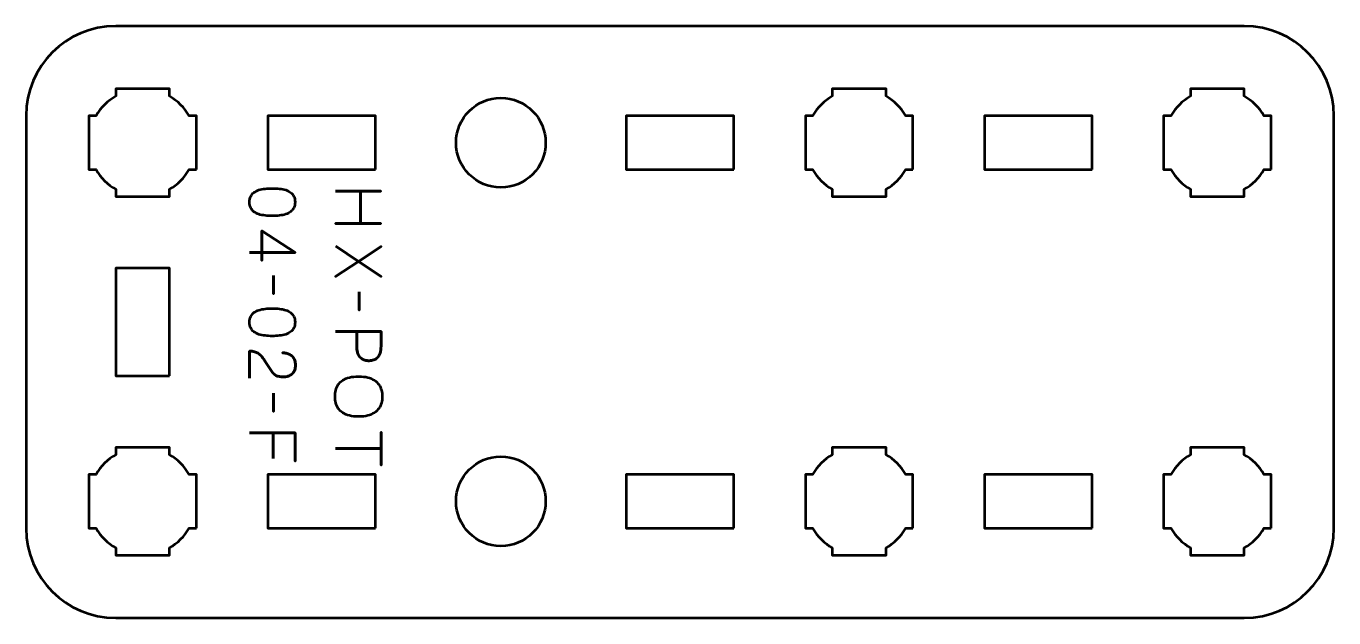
# Model space of a CAD drawing. Header units: centimetres. Extents: x -26.2 to 5.2, y -18.5 to -11.2.
# Drawn here: x -2.15 to 5.15, y -14.5 to -11.2 of the extents above; entities that cross this region are included whole.
import ezdxf

# ---------------------------------------------------------------- set-up
doc = ezdxf.new("R2010")
doc.units = ezdxf.units.CM
doc.header["$MEASUREMENT"] = 0
doc.layers.add('Layer 1', color=7, linetype='Continuous')

msp = doc.modelspace()

# ---------------------------------------------------------------- linework, layer by layer
at = {"layer": 'Layer 1', "lineweight": 53}
for centre in [(0.50002, -11.85001), (0.50002, -13.85001)]:
    msp.add_ellipse(centre, major_axis=(0, 0.25), ratio=1, dxfattribs=at)
for points, knots in [([(4.64993, -14.49999), (4.64993, -14.49999), (-1.64992, -14.49999), (-1.64992, -14.49999), (-1.64992, -14.49999), (-1.92705, -14.49999), (-2.15001, -14.27689), (-2.15001, -13.99989), (-2.15001, -13.99989), (-2.15001, -13.99989), (-2.15001, -11.69997), (-2.15001, -11.69997), (-2.15001, -11.69997), (-2.15001, -11.42296), (-1.92705, -11.20001), (-1.64992, -11.20001), (-1.64992, -11.20001), (-1.64992, -11.20001), (4.64993, -11.20001), (4.64993, -11.20001), (4.64993, -11.20001), (4.92692, -11.20001), (5.15001, -11.42296), (5.15001, -11.69997), (5.15001, -11.69997), (5.15001, -11.69997), (5.15001, -13.99989), (5.15001, -13.99989), (5.15001, -13.99989), (5.15001, -14.27689), (4.92692, -14.49999), (4.64993, -14.49999)], [0, 0, 0, 0, 0.125, 0.125, 0.125, 0.125, 0.25, 0.25, 0.25, 0.25, 0.375, 0.375, 0.375, 0.375, 0.5, 0.5, 0.5, 0.5, 0.625, 0.625, 0.625, 0.625, 0.75, 0.75, 0.75, 0.75, 0.875, 0.875, 0.875, 0.875, 1, 1, 1, 1]), ([(-1.19998, -12.00008), (-1.19998, -12.00008), (-1.24009, -12.00008), (-1.24009, -12.00008), (-1.24009, -12.00008), (-1.26641, -12.04556), (-1.30444, -12.08359), (-1.34991, -12.1099), (-1.34991, -12.1099), (-1.34991, -12.1099), (-1.34991, -12.15001), (-1.34991, -12.15001), (-1.34991, -12.15001), (-1.34991, -12.15001), (-1.49998, -12.15001), (-1.49998, -12.15001), (-1.49998, -12.15001), (-1.49998, -12.15001), (-1.64991, -12.15001), (-1.64991, -12.15001), (-1.64991, -12.15001), (-1.64991, -12.15001), (-1.64991, -12.1099), (-1.64991, -12.1099), (-1.64991, -12.1099), (-1.69553, -12.08359), (-1.73345, -12.04556), (-1.75977, -12.00008), (-1.75977, -12.00008), (-1.75977, -12.00008), (-1.79999, -12.00008), (-1.79999, -12.00008), (-1.79999, -12.00008), (-1.79999, -12.00008), (-1.79999, -11.85001), (-1.79999, -11.85001), (-1.79999, -11.85001), (-1.79999, -11.85001), (-1.79999, -11.70008), (-1.79999, -11.70008), (-1.79999, -11.70008), (-1.79999, -11.70008), (-1.75977, -11.70008), (-1.75977, -11.70008), (-1.75977, -11.70008), (-1.73345, -11.65461), (-1.69553, -11.61658), (-1.64991, -11.59026), (-1.64991, -11.59026), (-1.64991, -11.59026), (-1.64991, -11.55001), (-1.64991, -11.55001), (-1.64991, -11.55001), (-1.64991, -11.55001), (-1.49998, -11.55001), (-1.49998, -11.55001), (-1.49998, -11.55001), (-1.49998, -11.55001), (-1.34991, -11.55001), (-1.34991, -11.55001), (-1.34991, -11.55001), (-1.34991, -11.55001), (-1.34991, -11.59026), (-1.34991, -11.59026), (-1.34991, -11.59026), (-1.30444, -11.61658), (-1.26641, -11.65461), (-1.24009, -11.70008), (-1.24009, -11.70008), (-1.24009, -11.70008), (-1.19998, -11.70008), (-1.19998, -11.70008), (-1.19998, -11.70008), (-1.19998, -11.70008), (-1.19998, -11.85001), (-1.19998, -11.85001), (-1.19998, -11.85001), (-1.19998, -11.85001), (-1.19998, -12.00008), (-1.19998, -12.00008)], [0, 0, 0, 0, 0.05, 0.05, 0.05, 0.05, 0.1, 0.1, 0.1, 0.1, 0.15, 0.15, 0.15, 0.15, 0.2, 0.2, 0.2, 0.2, 0.25, 0.25, 0.25, 0.25, 0.3, 0.3, 0.3, 0.3, 0.35, 0.35, 0.35, 0.35, 0.4, 0.4, 0.4, 0.4, 0.45, 0.45, 0.45, 0.45, 0.5, 0.5, 0.5, 0.5, 0.55, 0.55, 0.55, 0.55, 0.6, 0.6, 0.6, 0.6, 0.65, 0.65, 0.65, 0.65, 0.7, 0.7, 0.7, 0.7, 0.75, 0.75, 0.75, 0.75, 0.8, 0.8, 0.8, 0.8, 0.85, 0.85, 0.85, 0.85, 0.9, 0.9, 0.9, 0.9, 0.95, 0.95, 0.95, 0.95, 1, 1, 1, 1]), ([(2.80002, -12.00008), (2.80002, -12.00008), (2.75991, -12.00008), (2.75991, -12.00008), (2.75991, -12.00008), (2.73359, -12.04556), (2.69556, -12.08359), (2.65009, -12.1099), (2.65009, -12.1099), (2.65009, -12.1099), (2.65009, -12.15001), (2.65009, -12.15001), (2.65009, -12.15001), (2.65009, -12.15001), (2.50002, -12.15001), (2.50002, -12.15001), (2.50002, -12.15001), (2.50002, -12.15001), (2.35009, -12.15001), (2.35009, -12.15001), (2.35009, -12.15001), (2.35009, -12.15001), (2.35009, -12.1099), (2.35009, -12.1099), (2.35009, -12.1099), (2.30447, -12.08359), (2.26655, -12.04556), (2.24023, -12.00008), (2.24023, -12.00008), (2.24023, -12.00008), (2.20001, -12.00008), (2.20001, -12.00008), (2.20001, -12.00008), (2.20001, -12.00008), (2.20001, -11.85001), (2.20001, -11.85001), (2.20001, -11.85001), (2.20001, -11.85001), (2.20001, -11.70008), (2.20001, -11.70008), (2.20001, -11.70008), (2.20001, -11.70008), (2.24023, -11.70008), (2.24023, -11.70008), (2.24023, -11.70008), (2.26655, -11.65461), (2.30447, -11.61658), (2.35009, -11.59026), (2.35009, -11.59026), (2.35009, -11.59026), (2.35009, -11.55001), (2.35009, -11.55001), (2.35009, -11.55001), (2.35009, -11.55001), (2.50002, -11.55001), (2.50002, -11.55001), (2.50002, -11.55001), (2.50002, -11.55001), (2.65009, -11.55001), (2.65009, -11.55001), (2.65009, -11.55001), (2.65009, -11.55001), (2.65009, -11.59026), (2.65009, -11.59026), (2.65009, -11.59026), (2.69556, -11.61658), (2.73359, -11.65461), (2.75991, -11.70008), (2.75991, -11.70008), (2.75991, -11.70008), (2.80002, -11.70008), (2.80002, -11.70008), (2.80002, -11.70008), (2.80002, -11.70008), (2.80002, -11.85001), (2.80002, -11.85001), (2.80002, -11.85001), (2.80002, -11.85001), (2.80002, -12.00008), (2.80002, -12.00008)], [0, 0, 0, 0, 0.05, 0.05, 0.05, 0.05, 0.1, 0.1, 0.1, 0.1, 0.15, 0.15, 0.15, 0.15, 0.2, 0.2, 0.2, 0.2, 0.25, 0.25, 0.25, 0.25, 0.3, 0.3, 0.3, 0.3, 0.35, 0.35, 0.35, 0.35, 0.4, 0.4, 0.4, 0.4, 0.45, 0.45, 0.45, 0.45, 0.5, 0.5, 0.5, 0.5, 0.55, 0.55, 0.55, 0.55, 0.6, 0.6, 0.6, 0.6, 0.65, 0.65, 0.65, 0.65, 0.7, 0.7, 0.7, 0.7, 0.75, 0.75, 0.75, 0.75, 0.8, 0.8, 0.8, 0.8, 0.85, 0.85, 0.85, 0.85, 0.9, 0.9, 0.9, 0.9, 0.95, 0.95, 0.95, 0.95, 1, 1, 1, 1]), ([(4.80001, -12.00008), (4.80001, -12.00008), (4.7599, -12.00008), (4.7599, -12.00008), (4.7599, -12.00008), (4.73358, -12.04556), (4.69555, -12.08359), (4.65008, -12.1099), (4.65008, -12.1099), (4.65008, -12.1099), (4.65008, -12.15001), (4.65008, -12.15001), (4.65008, -12.15001), (4.65008, -12.15001), (4.50001, -12.15001), (4.50001, -12.15001), (4.50001, -12.15001), (4.50001, -12.15001), (4.35008, -12.15001), (4.35008, -12.15001), (4.35008, -12.15001), (4.35008, -12.15001), (4.35008, -12.1099), (4.35008, -12.1099), (4.35008, -12.1099), (4.30446, -12.08359), (4.26654, -12.04556), (4.24022, -12.00008), (4.24022, -12.00008), (4.24022, -12.00008), (4.2, -12.00008), (4.2, -12.00008), (4.2, -12.00008), (4.2, -12.00008), (4.2, -11.85001), (4.2, -11.85001), (4.2, -11.85001), (4.2, -11.85001), (4.2, -11.70008), (4.2, -11.70008), (4.2, -11.70008), (4.2, -11.70008), (4.24022, -11.70008), (4.24022, -11.70008), (4.24022, -11.70008), (4.26654, -11.65461), (4.30446, -11.61658), (4.35008, -11.59026), (4.35008, -11.59026), (4.35008, -11.59026), (4.35008, -11.55001), (4.35008, -11.55001), (4.35008, -11.55001), (4.35008, -11.55001), (4.50001, -11.55001), (4.50001, -11.55001), (4.50001, -11.55001), (4.50001, -11.55001), (4.65008, -11.55001), (4.65008, -11.55001), (4.65008, -11.55001), (4.65008, -11.55001), (4.65008, -11.59026), (4.65008, -11.59026), (4.65008, -11.59026), (4.69555, -11.61658), (4.73358, -11.65461), (4.7599, -11.70008), (4.7599, -11.70008), (4.7599, -11.70008), (4.80001, -11.70008), (4.80001, -11.70008), (4.80001, -11.70008), (4.80001, -11.70008), (4.80001, -11.85001), (4.80001, -11.85001), (4.80001, -11.85001), (4.80001, -11.85001), (4.80001, -12.00008), (4.80001, -12.00008)], [0, 0, 0, 0, 0.05, 0.05, 0.05, 0.05, 0.1, 0.1, 0.1, 0.1, 0.15, 0.15, 0.15, 0.15, 0.2, 0.2, 0.2, 0.2, 0.25, 0.25, 0.25, 0.25, 0.3, 0.3, 0.3, 0.3, 0.35, 0.35, 0.35, 0.35, 0.4, 0.4, 0.4, 0.4, 0.45, 0.45, 0.45, 0.45, 0.5, 0.5, 0.5, 0.5, 0.55, 0.55, 0.55, 0.55, 0.6, 0.6, 0.6, 0.6, 0.65, 0.65, 0.65, 0.65, 0.7, 0.7, 0.7, 0.7, 0.75, 0.75, 0.75, 0.75, 0.8, 0.8, 0.8, 0.8, 0.85, 0.85, 0.85, 0.85, 0.9, 0.9, 0.9, 0.9, 0.95, 0.95, 0.95, 0.95, 1, 1, 1, 1]), ([(-0.19997, -11.99997), (-0.19997, -11.99997), (-0.79997, -11.99997), (-0.79997, -11.99997), (-0.79997, -11.99997), (-0.79997, -11.99997), (-0.79997, -11.69997), (-0.79997, -11.69997), (-0.79997, -11.69997), (-0.79997, -11.69997), (-0.19997, -11.69997), (-0.19997, -11.69997), (-0.19997, -11.69997), (-0.19997, -11.69997), (-0.19997, -11.99997), (-0.19997, -11.99997)], [0, 0, 0, 0, 0.25, 0.25, 0.25, 0.25, 0.5, 0.5, 0.5, 0.5, 0.75, 0.75, 0.75, 0.75, 1, 1, 1, 1]), ([(1.80003, -11.99997), (1.80003, -11.99997), (1.20003, -11.99997), (1.20003, -11.99997), (1.20003, -11.99997), (1.20003, -11.99997), (1.20003, -11.69997), (1.20003, -11.69997), (1.20003, -11.69997), (1.20003, -11.69997), (1.80003, -11.69997), (1.80003, -11.69997), (1.80003, -11.69997), (1.80003, -11.69997), (1.80003, -11.99997), (1.80003, -11.99997)], [0, 0, 0, 0, 0.25, 0.25, 0.25, 0.25, 0.5, 0.5, 0.5, 0.5, 0.75, 0.75, 0.75, 0.75, 1, 1, 1, 1]), ([(3.80003, -11.99997), (3.80003, -11.99997), (3.20003, -11.99997), (3.20003, -11.99997), (3.20003, -11.99997), (3.20003, -11.99997), (3.20003, -11.69997), (3.20003, -11.69997), (3.20003, -11.69997), (3.20003, -11.69997), (3.80003, -11.69997), (3.80003, -11.69997), (3.80003, -11.69997), (3.80003, -11.69997), (3.80003, -11.99997), (3.80003, -11.99997)], [0, 0, 0, 0, 0.25, 0.25, 0.25, 0.25, 0.5, 0.5, 0.5, 0.5, 0.75, 0.75, 0.75, 0.75, 1, 1, 1, 1]), ([(-1.34992, -13.14994), (-1.34992, -13.14994), (-1.64992, -13.14994), (-1.64992, -13.14994), (-1.64992, -13.14994), (-1.64992, -13.14994), (-1.64992, -12.54994), (-1.64992, -12.54994), (-1.64992, -12.54994), (-1.64992, -12.54994), (-1.34992, -12.54994), (-1.34992, -12.54994), (-1.34992, -12.54994), (-1.34992, -12.54994), (-1.34992, -13.14994), (-1.34992, -13.14994)], [0, 0, 0, 0, 0.25, 0.25, 0.25, 0.25, 0.5, 0.5, 0.5, 0.5, 0.75, 0.75, 0.75, 0.75, 1, 1, 1, 1]), ([(-1.19998, -14.00008), (-1.19998, -14.00008), (-1.24009, -14.00008), (-1.24009, -14.00008), (-1.24009, -14.00008), (-1.26641, -14.04556), (-1.30444, -14.08359), (-1.34991, -14.1099), (-1.34991, -14.1099), (-1.34991, -14.1099), (-1.34991, -14.15001), (-1.34991, -14.15001), (-1.34991, -14.15001), (-1.34991, -14.15001), (-1.49998, -14.15001), (-1.49998, -14.15001), (-1.49998, -14.15001), (-1.49998, -14.15001), (-1.64991, -14.15001), (-1.64991, -14.15001), (-1.64991, -14.15001), (-1.64991, -14.15001), (-1.64991, -14.1099), (-1.64991, -14.1099), (-1.64991, -14.1099), (-1.69553, -14.08359), (-1.73345, -14.04556), (-1.75977, -14.00008), (-1.75977, -14.00008), (-1.75977, -14.00008), (-1.79999, -14.00008), (-1.79999, -14.00008), (-1.79999, -14.00008), (-1.79999, -14.00008), (-1.79999, -13.85001), (-1.79999, -13.85001), (-1.79999, -13.85001), (-1.79999, -13.85001), (-1.79999, -13.70008), (-1.79999, -13.70008), (-1.79999, -13.70008), (-1.79999, -13.70008), (-1.75977, -13.70008), (-1.75977, -13.70008), (-1.75977, -13.70008), (-1.73345, -13.65461), (-1.69553, -13.61658), (-1.64991, -13.59026), (-1.64991, -13.59026), (-1.64991, -13.59026), (-1.64991, -13.55001), (-1.64991, -13.55001), (-1.64991, -13.55001), (-1.64991, -13.55001), (-1.49998, -13.55001), (-1.49998, -13.55001), (-1.49998, -13.55001), (-1.49998, -13.55001), (-1.34991, -13.55001), (-1.34991, -13.55001), (-1.34991, -13.55001), (-1.34991, -13.55001), (-1.34991, -13.59026), (-1.34991, -13.59026), (-1.34991, -13.59026), (-1.30444, -13.61658), (-1.26641, -13.65461), (-1.24009, -13.70008), (-1.24009, -13.70008), (-1.24009, -13.70008), (-1.19998, -13.70008), (-1.19998, -13.70008), (-1.19998, -13.70008), (-1.19998, -13.70008), (-1.19998, -13.85001), (-1.19998, -13.85001), (-1.19998, -13.85001), (-1.19998, -13.85001), (-1.19998, -14.00008), (-1.19998, -14.00008)], [0, 0, 0, 0, 0.05, 0.05, 0.05, 0.05, 0.1, 0.1, 0.1, 0.1, 0.15, 0.15, 0.15, 0.15, 0.2, 0.2, 0.2, 0.2, 0.25, 0.25, 0.25, 0.25, 0.3, 0.3, 0.3, 0.3, 0.35, 0.35, 0.35, 0.35, 0.4, 0.4, 0.4, 0.4, 0.45, 0.45, 0.45, 0.45, 0.5, 0.5, 0.5, 0.5, 0.55, 0.55, 0.55, 0.55, 0.6, 0.6, 0.6, 0.6, 0.65, 0.65, 0.65, 0.65, 0.7, 0.7, 0.7, 0.7, 0.75, 0.75, 0.75, 0.75, 0.8, 0.8, 0.8, 0.8, 0.85, 0.85, 0.85, 0.85, 0.9, 0.9, 0.9, 0.9, 0.95, 0.95, 0.95, 0.95, 1, 1, 1, 1]), ([(2.80002, -14.00008), (2.80002, -14.00008), (2.75991, -14.00008), (2.75991, -14.00008), (2.75991, -14.00008), (2.73359, -14.04556), (2.69556, -14.08359), (2.65009, -14.1099), (2.65009, -14.1099), (2.65009, -14.1099), (2.65009, -14.15001), (2.65009, -14.15001), (2.65009, -14.15001), (2.65009, -14.15001), (2.50002, -14.15001), (2.50002, -14.15001), (2.50002, -14.15001), (2.50002, -14.15001), (2.35009, -14.15001), (2.35009, -14.15001), (2.35009, -14.15001), (2.35009, -14.15001), (2.35009, -14.1099), (2.35009, -14.1099), (2.35009, -14.1099), (2.30447, -14.08359), (2.26655, -14.04556), (2.24023, -14.00008), (2.24023, -14.00008), (2.24023, -14.00008), (2.20001, -14.00008), (2.20001, -14.00008), (2.20001, -14.00008), (2.20001, -14.00008), (2.20001, -13.85001), (2.20001, -13.85001), (2.20001, -13.85001), (2.20001, -13.85001), (2.20001, -13.70008), (2.20001, -13.70008), (2.20001, -13.70008), (2.20001, -13.70008), (2.24023, -13.70008), (2.24023, -13.70008), (2.24023, -13.70008), (2.26655, -13.65461), (2.30447, -13.61658), (2.35009, -13.59026), (2.35009, -13.59026), (2.35009, -13.59026), (2.35009, -13.55001), (2.35009, -13.55001), (2.35009, -13.55001), (2.35009, -13.55001), (2.50002, -13.55001), (2.50002, -13.55001), (2.50002, -13.55001), (2.50002, -13.55001), (2.65009, -13.55001), (2.65009, -13.55001), (2.65009, -13.55001), (2.65009, -13.55001), (2.65009, -13.59026), (2.65009, -13.59026), (2.65009, -13.59026), (2.69556, -13.61658), (2.73359, -13.65461), (2.75991, -13.70008), (2.75991, -13.70008), (2.75991, -13.70008), (2.80002, -13.70008), (2.80002, -13.70008), (2.80002, -13.70008), (2.80002, -13.70008), (2.80002, -13.85001), (2.80002, -13.85001), (2.80002, -13.85001), (2.80002, -13.85001), (2.80002, -14.00008), (2.80002, -14.00008)], [0, 0, 0, 0, 0.05, 0.05, 0.05, 0.05, 0.1, 0.1, 0.1, 0.1, 0.15, 0.15, 0.15, 0.15, 0.2, 0.2, 0.2, 0.2, 0.25, 0.25, 0.25, 0.25, 0.3, 0.3, 0.3, 0.3, 0.35, 0.35, 0.35, 0.35, 0.4, 0.4, 0.4, 0.4, 0.45, 0.45, 0.45, 0.45, 0.5, 0.5, 0.5, 0.5, 0.55, 0.55, 0.55, 0.55, 0.6, 0.6, 0.6, 0.6, 0.65, 0.65, 0.65, 0.65, 0.7, 0.7, 0.7, 0.7, 0.75, 0.75, 0.75, 0.75, 0.8, 0.8, 0.8, 0.8, 0.85, 0.85, 0.85, 0.85, 0.9, 0.9, 0.9, 0.9, 0.95, 0.95, 0.95, 0.95, 1, 1, 1, 1]), ([(4.80001, -14.00008), (4.80001, -14.00008), (4.7599, -14.00008), (4.7599, -14.00008), (4.7599, -14.00008), (4.73358, -14.04556), (4.69555, -14.08359), (4.65008, -14.1099), (4.65008, -14.1099), (4.65008, -14.1099), (4.65008, -14.15001), (4.65008, -14.15001), (4.65008, -14.15001), (4.65008, -14.15001), (4.50001, -14.15001), (4.50001, -14.15001), (4.50001, -14.15001), (4.50001, -14.15001), (4.35008, -14.15001), (4.35008, -14.15001), (4.35008, -14.15001), (4.35008, -14.15001), (4.35008, -14.1099), (4.35008, -14.1099), (4.35008, -14.1099), (4.30446, -14.08359), (4.26654, -14.04556), (4.24022, -14.00008), (4.24022, -14.00008), (4.24022, -14.00008), (4.2, -14.00008), (4.2, -14.00008), (4.2, -14.00008), (4.2, -14.00008), (4.2, -13.85001), (4.2, -13.85001), (4.2, -13.85001), (4.2, -13.85001), (4.2, -13.70008), (4.2, -13.70008), (4.2, -13.70008), (4.2, -13.70008), (4.24022, -13.70008), (4.24022, -13.70008), (4.24022, -13.70008), (4.26654, -13.65461), (4.30446, -13.61658), (4.35008, -13.59026), (4.35008, -13.59026), (4.35008, -13.59026), (4.35008, -13.55001), (4.35008, -13.55001), (4.35008, -13.55001), (4.35008, -13.55001), (4.50001, -13.55001), (4.50001, -13.55001), (4.50001, -13.55001), (4.50001, -13.55001), (4.65008, -13.55001), (4.65008, -13.55001), (4.65008, -13.55001), (4.65008, -13.55001), (4.65008, -13.59026), (4.65008, -13.59026), (4.65008, -13.59026), (4.69555, -13.61658), (4.73358, -13.65461), (4.7599, -13.70008), (4.7599, -13.70008), (4.7599, -13.70008), (4.80001, -13.70008), (4.80001, -13.70008), (4.80001, -13.70008), (4.80001, -13.70008), (4.80001, -13.85001), (4.80001, -13.85001), (4.80001, -13.85001), (4.80001, -13.85001), (4.80001, -14.00008), (4.80001, -14.00008)], [0, 0, 0, 0, 0.05, 0.05, 0.05, 0.05, 0.1, 0.1, 0.1, 0.1, 0.15, 0.15, 0.15, 0.15, 0.2, 0.2, 0.2, 0.2, 0.25, 0.25, 0.25, 0.25, 0.3, 0.3, 0.3, 0.3, 0.35, 0.35, 0.35, 0.35, 0.4, 0.4, 0.4, 0.4, 0.45, 0.45, 0.45, 0.45, 0.5, 0.5, 0.5, 0.5, 0.55, 0.55, 0.55, 0.55, 0.6, 0.6, 0.6, 0.6, 0.65, 0.65, 0.65, 0.65, 0.7, 0.7, 0.7, 0.7, 0.75, 0.75, 0.75, 0.75, 0.8, 0.8, 0.8, 0.8, 0.85, 0.85, 0.85, 0.85, 0.9, 0.9, 0.9, 0.9, 0.95, 0.95, 0.95, 0.95, 1, 1, 1, 1]), ([(-0.19997, -13.99989), (-0.19997, -13.99989), (-0.79997, -13.99989), (-0.79997, -13.99989), (-0.79997, -13.99989), (-0.79997, -13.99989), (-0.79997, -13.69989), (-0.79997, -13.69989), (-0.79997, -13.69989), (-0.79997, -13.69989), (-0.19997, -13.69989), (-0.19997, -13.69989), (-0.19997, -13.69989), (-0.19997, -13.69989), (-0.19997, -13.99989), (-0.19997, -13.99989)], [0, 0, 0, 0, 0.25, 0.25, 0.25, 0.25, 0.5, 0.5, 0.5, 0.5, 0.75, 0.75, 0.75, 0.75, 1, 1, 1, 1]), ([(1.80003, -13.99989), (1.80003, -13.99989), (1.20003, -13.99989), (1.20003, -13.99989), (1.20003, -13.99989), (1.20003, -13.99989), (1.20003, -13.69989), (1.20003, -13.69989), (1.20003, -13.69989), (1.20003, -13.69989), (1.80003, -13.69989), (1.80003, -13.69989), (1.80003, -13.69989), (1.80003, -13.69989), (1.80003, -13.99989), (1.80003, -13.99989)], [0, 0, 0, 0, 0.25, 0.25, 0.25, 0.25, 0.5, 0.5, 0.5, 0.5, 0.75, 0.75, 0.75, 0.75, 1, 1, 1, 1]), ([(3.80003, -13.99989), (3.80003, -13.99989), (3.20003, -13.99989), (3.20003, -13.99989), (3.20003, -13.99989), (3.20003, -13.99989), (3.20003, -13.69989), (3.20003, -13.69989), (3.20003, -13.69989), (3.20003, -13.69989), (3.80003, -13.69989), (3.80003, -13.69989), (3.80003, -13.69989), (3.80003, -13.69989), (3.80003, -13.99989), (3.80003, -13.99989)], [0, 0, 0, 0, 0.25, 0.25, 0.25, 0.25, 0.5, 0.5, 0.5, 0.5, 0.75, 0.75, 0.75, 0.75, 1, 1, 1, 1])]:
    msp.add_open_spline(points, degree=3, knots=knots, dxfattribs=at)
at = {"layer": 'Layer 1', "color": 5, "lineweight": 53}
for points, knots in [([(-0.90287, -12.18138), (-0.90281, -12.19372), (-0.90064, -12.20437), (-0.8964, -12.21324), (-0.8964, -12.21324), (-0.89217, -12.22206), (-0.88611, -12.22941), (-0.87841, -12.23529), (-0.87841, -12.23529), (-0.87065, -12.24111), (-0.86148, -12.2457), (-0.85089, -12.24911), (-0.85089, -12.24911), (-0.84031, -12.25246), (-0.82873, -12.25487), (-0.81603, -12.25622), (-0.81603, -12.25622), (-0.80333, -12.25764), (-0.78998, -12.25834), (-0.77587, -12.25828), (-0.77587, -12.25828), (-0.76182, -12.25834), (-0.74847, -12.25764), (-0.73583, -12.25622), (-0.73583, -12.25622), (-0.72319, -12.25487), (-0.71155, -12.25246), (-0.70096, -12.24911), (-0.70096, -12.24911), (-0.69044, -12.2457), (-0.68127, -12.24111), (-0.67345, -12.23529), (-0.67345, -12.23529), (-0.66568, -12.22941), (-0.65963, -12.22206), (-0.65539, -12.21324), (-0.65539, -12.21324), (-0.6511, -12.20437), (-0.64893, -12.19372), (-0.64887, -12.18138), (-0.64887, -12.18138), (-0.64893, -12.16903), (-0.6511, -12.15839), (-0.65539, -12.14951), (-0.65539, -12.14951), (-0.65963, -12.14069), (-0.66568, -12.13334), (-0.67345, -12.12746), (-0.67345, -12.12746), (-0.68127, -12.12164), (-0.69044, -12.11705), (-0.70096, -12.11364), (-0.70096, -12.11364), (-0.71155, -12.11029), (-0.72319, -12.10788), (-0.73583, -12.10653), (-0.73583, -12.10653), (-0.74847, -12.10512), (-0.76182, -12.10441), (-0.77587, -12.10447), (-0.77587, -12.10447), (-0.78998, -12.10441), (-0.80333, -12.10512), (-0.81603, -12.10653), (-0.81603, -12.10653), (-0.82873, -12.10788), (-0.84031, -12.11029), (-0.85089, -12.11364), (-0.85089, -12.11364), (-0.86148, -12.11705), (-0.87065, -12.12164), (-0.87841, -12.12746), (-0.87841, -12.12746), (-0.88611, -12.13334), (-0.89217, -12.14069), (-0.8964, -12.14951), (-0.8964, -12.14951), (-0.90064, -12.15839), (-0.90281, -12.16903), (-0.90287, -12.18138)], [0, 0, 0, 0, 0.05, 0.05, 0.05, 0.05, 0.1, 0.1, 0.1, 0.1, 0.15, 0.15, 0.15, 0.15, 0.2, 0.2, 0.2, 0.2, 0.25, 0.25, 0.25, 0.25, 0.3, 0.3, 0.3, 0.3, 0.35, 0.35, 0.35, 0.35, 0.4, 0.4, 0.4, 0.4, 0.45, 0.45, 0.45, 0.45, 0.5, 0.5, 0.5, 0.5, 0.55, 0.55, 0.55, 0.55, 0.6, 0.6, 0.6, 0.6, 0.65, 0.65, 0.65, 0.65, 0.7, 0.7, 0.7, 0.7, 0.75, 0.75, 0.75, 0.75, 0.8, 0.8, 0.8, 0.8, 0.85, 0.85, 0.85, 0.85, 0.9, 0.9, 0.9, 0.9, 0.95, 0.95, 0.95, 0.95, 1, 1, 1, 1]), ([(-0.90287, -12.18138), (-0.90281, -12.19372), (-0.90064, -12.20437), (-0.8964, -12.21324), (-0.8964, -12.21324), (-0.89217, -12.22206), (-0.88611, -12.22941), (-0.87841, -12.23529), (-0.87841, -12.23529), (-0.87065, -12.24111), (-0.86148, -12.2457), (-0.85089, -12.24911), (-0.85089, -12.24911), (-0.84031, -12.25246), (-0.82873, -12.25487), (-0.81603, -12.25622), (-0.81603, -12.25622), (-0.80333, -12.25764), (-0.78998, -12.25834), (-0.77587, -12.25828), (-0.77587, -12.25828), (-0.76182, -12.25834), (-0.74847, -12.25764), (-0.73583, -12.25622), (-0.73583, -12.25622), (-0.72319, -12.25487), (-0.71155, -12.25246), (-0.70096, -12.24911), (-0.70096, -12.24911), (-0.69044, -12.2457), (-0.68127, -12.24111), (-0.67345, -12.23529), (-0.67345, -12.23529), (-0.66568, -12.22941), (-0.65963, -12.22206), (-0.65539, -12.21324), (-0.65539, -12.21324), (-0.6511, -12.20437), (-0.64893, -12.19372), (-0.64887, -12.18138), (-0.64887, -12.18138), (-0.64893, -12.16903), (-0.6511, -12.15839), (-0.65539, -12.14951), (-0.65539, -12.14951), (-0.65963, -12.14069), (-0.66568, -12.13334), (-0.67345, -12.12746), (-0.67345, -12.12746), (-0.68127, -12.12164), (-0.69044, -12.11705), (-0.70096, -12.11364), (-0.70096, -12.11364), (-0.71155, -12.11029), (-0.72319, -12.10788), (-0.73583, -12.10653), (-0.73583, -12.10653), (-0.74847, -12.10512), (-0.76182, -12.10441), (-0.77587, -12.10447), (-0.77587, -12.10447), (-0.78998, -12.10441), (-0.80333, -12.10512), (-0.81603, -12.10653), (-0.81603, -12.10653), (-0.82873, -12.10788), (-0.84031, -12.11029), (-0.85089, -12.11364), (-0.85089, -12.11364), (-0.86148, -12.11705), (-0.87065, -12.12164), (-0.87841, -12.12746), (-0.87841, -12.12746), (-0.88611, -12.13334), (-0.89217, -12.14069), (-0.8964, -12.14951), (-0.8964, -12.14951), (-0.90064, -12.15839), (-0.90281, -12.16903), (-0.90287, -12.18138)], [0, 0, 0, 0, 0.05, 0.05, 0.05, 0.05, 0.1, 0.1, 0.1, 0.1, 0.15, 0.15, 0.15, 0.15, 0.2, 0.2, 0.2, 0.2, 0.25, 0.25, 0.25, 0.25, 0.3, 0.3, 0.3, 0.3, 0.35, 0.35, 0.35, 0.35, 0.4, 0.4, 0.4, 0.4, 0.45, 0.45, 0.45, 0.45, 0.5, 0.5, 0.5, 0.5, 0.55, 0.55, 0.55, 0.55, 0.6, 0.6, 0.6, 0.6, 0.65, 0.65, 0.65, 0.65, 0.7, 0.7, 0.7, 0.7, 0.75, 0.75, 0.75, 0.75, 0.8, 0.8, 0.8, 0.8, 0.85, 0.85, 0.85, 0.85, 0.9, 0.9, 0.9, 0.9, 0.95, 0.95, 0.95, 0.95, 1, 1, 1, 1]), ([(-0.42345, -12.12052), (-0.42345, -12.12052), (-0.28269, -12.12052), (-0.28269, -12.12052), (-0.28269, -12.12052), (-0.28269, -12.12052), (-0.28269, -12.30009), (-0.28269, -12.30009), (-0.28269, -12.30009), (-0.28269, -12.30009), (-0.42345, -12.30009), (-0.42345, -12.30009), (-0.42345, -12.30009), (-0.42345, -12.30009), (-0.16945, -12.30009), (-0.16945, -12.30009), (-0.16945, -12.30009), (-0.16945, -12.30009), (-0.28269, -12.30009), (-0.28269, -12.30009), (-0.28269, -12.30009), (-0.28269, -12.30009), (-0.28269, -12.12052), (-0.28269, -12.12052), (-0.28269, -12.12052), (-0.28269, -12.12052), (-0.16945, -12.12052), (-0.16945, -12.12052), (-0.16945, -12.12052), (-0.16945, -12.12052), (-0.42345, -12.12052), (-0.42345, -12.12052)], [0, 0, 0, 0, 0.125, 0.125, 0.125, 0.125, 0.25, 0.25, 0.25, 0.25, 0.375, 0.375, 0.375, 0.375, 0.5, 0.5, 0.5, 0.5, 0.625, 0.625, 0.625, 0.625, 0.75, 0.75, 0.75, 0.75, 0.875, 0.875, 0.875, 0.875, 1, 1, 1, 1]), ([(-0.90287, -12.46184), (-0.90287, -12.46184), (-0.64852, -12.46184), (-0.64852, -12.46184), (-0.64852, -12.46184), (-0.64852, -12.46184), (-0.83514, -12.34189), (-0.83514, -12.34189), (-0.83514, -12.34189), (-0.83514, -12.34189), (-0.83514, -12.50699), (-0.83514, -12.50699), (-0.83514, -12.50699), (-0.83514, -12.50699), (-0.83514, -12.34189), (-0.83514, -12.34189), (-0.83514, -12.34189), (-0.83514, -12.34189), (-0.64852, -12.46184), (-0.64852, -12.46184), (-0.64852, -12.46184), (-0.64852, -12.46184), (-0.90287, -12.46184), (-0.90287, -12.46184)], [0, 0, 0, 0, 0.1666667, 0.1666667, 0.1666667, 0.1666667, 0.3333333, 0.3333333, 0.3333333, 0.3333333, 0.5, 0.5, 0.5, 0.5, 0.6666667, 0.6666667, 0.6666667, 0.6666667, 0.8333333, 0.8333333, 0.8333333, 0.8333333, 1, 1, 1, 1]), ([(-0.42169, -12.42673), (-0.42169, -12.42673), (-0.29539, -12.5121), (-0.29539, -12.5121), (-0.29539, -12.5121), (-0.29539, -12.5121), (-0.1691, -12.42814), (-0.1691, -12.42814), (-0.1691, -12.42814), (-0.1691, -12.42814), (-0.29539, -12.5121), (-0.29539, -12.5121), (-0.29539, -12.5121), (-0.29539, -12.5121), (-0.1691, -12.59712), (-0.1691, -12.59712), (-0.1691, -12.59712), (-0.1691, -12.59712), (-0.29539, -12.5121), (-0.29539, -12.5121), (-0.29539, -12.5121), (-0.29539, -12.5121), (-0.42345, -12.59712), (-0.42345, -12.59712), (-0.42345, -12.59712), (-0.42345, -12.59712), (-0.29539, -12.5121), (-0.29539, -12.5121), (-0.29539, -12.5121), (-0.29539, -12.5121), (-0.42169, -12.42673), (-0.42169, -12.42673)], [0, 0, 0, 0, 0.125, 0.125, 0.125, 0.125, 0.25, 0.25, 0.25, 0.25, 0.375, 0.375, 0.375, 0.375, 0.5, 0.5, 0.5, 0.5, 0.625, 0.625, 0.625, 0.625, 0.75, 0.75, 0.75, 0.75, 0.875, 0.875, 0.875, 0.875, 1, 1, 1, 1]), ([(-0.76987, -12.59095), (-0.76987, -12.59095), (-0.76987, -12.69361), (-0.76987, -12.69361), (-0.76987, -12.69361), (-0.76987, -12.69361), (-0.76987, -12.59095), (-0.76987, -12.59095)], [0, 0, 0, 0, 0.5, 0.5, 0.5, 0.5, 1, 1, 1, 1]), ([(-0.29045, -12.68144), (-0.29045, -12.68144), (-0.29045, -12.7841), (-0.29045, -12.7841), (-0.29045, -12.7841), (-0.29045, -12.7841), (-0.29045, -12.68144), (-0.29045, -12.68144)], [0, 0, 0, 0, 0.5, 0.5, 0.5, 0.5, 1, 1, 1, 1]), ([(-0.90287, -12.85131), (-0.90281, -12.86365), (-0.90064, -12.8743), (-0.8964, -12.88317), (-0.8964, -12.88317), (-0.89217, -12.89199), (-0.88611, -12.89934), (-0.87841, -12.90522), (-0.87841, -12.90522), (-0.87065, -12.91104), (-0.86148, -12.91563), (-0.85089, -12.91904), (-0.85089, -12.91904), (-0.84031, -12.92239), (-0.82873, -12.9248), (-0.81603, -12.92615), (-0.81603, -12.92615), (-0.80333, -12.92757), (-0.78998, -12.92827), (-0.77587, -12.92821), (-0.77587, -12.92821), (-0.76182, -12.92827), (-0.74847, -12.92757), (-0.73583, -12.92615), (-0.73583, -12.92615), (-0.72319, -12.9248), (-0.71155, -12.92239), (-0.70096, -12.91904), (-0.70096, -12.91904), (-0.69044, -12.91563), (-0.68127, -12.91104), (-0.67345, -12.90522), (-0.67345, -12.90522), (-0.66568, -12.89934), (-0.65963, -12.89199), (-0.65539, -12.88317), (-0.65539, -12.88317), (-0.6511, -12.8743), (-0.64893, -12.86365), (-0.64887, -12.85131), (-0.64887, -12.85131), (-0.64893, -12.83896), (-0.6511, -12.82832), (-0.65539, -12.81944), (-0.65539, -12.81944), (-0.65963, -12.81062), (-0.66568, -12.80327), (-0.67345, -12.79739), (-0.67345, -12.79739), (-0.68127, -12.79157), (-0.69044, -12.78698), (-0.70096, -12.78357), (-0.70096, -12.78357), (-0.71155, -12.78022), (-0.72319, -12.77781), (-0.73583, -12.77646), (-0.73583, -12.77646), (-0.74847, -12.77505), (-0.76182, -12.77434), (-0.77587, -12.7744), (-0.77587, -12.7744), (-0.78998, -12.77434), (-0.80333, -12.77505), (-0.81603, -12.77646), (-0.81603, -12.77646), (-0.82873, -12.77781), (-0.84031, -12.78022), (-0.85089, -12.78357), (-0.85089, -12.78357), (-0.86148, -12.78698), (-0.87065, -12.79157), (-0.87841, -12.79739), (-0.87841, -12.79739), (-0.88611, -12.80327), (-0.89217, -12.81062), (-0.8964, -12.81944), (-0.8964, -12.81944), (-0.90064, -12.82832), (-0.90281, -12.83896), (-0.90287, -12.85131)], [0, 0, 0, 0, 0.05, 0.05, 0.05, 0.05, 0.1, 0.1, 0.1, 0.1, 0.15, 0.15, 0.15, 0.15, 0.2, 0.2, 0.2, 0.2, 0.25, 0.25, 0.25, 0.25, 0.3, 0.3, 0.3, 0.3, 0.35, 0.35, 0.35, 0.35, 0.4, 0.4, 0.4, 0.4, 0.45, 0.45, 0.45, 0.45, 0.5, 0.5, 0.5, 0.5, 0.55, 0.55, 0.55, 0.55, 0.6, 0.6, 0.6, 0.6, 0.65, 0.65, 0.65, 0.65, 0.7, 0.7, 0.7, 0.7, 0.75, 0.75, 0.75, 0.75, 0.8, 0.8, 0.8, 0.8, 0.85, 0.85, 0.85, 0.85, 0.9, 0.9, 0.9, 0.9, 0.95, 0.95, 0.95, 0.95, 1, 1, 1, 1]), ([(-0.90287, -12.85131), (-0.90281, -12.86365), (-0.90064, -12.8743), (-0.8964, -12.88317), (-0.8964, -12.88317), (-0.89217, -12.89199), (-0.88611, -12.89934), (-0.87841, -12.90522), (-0.87841, -12.90522), (-0.87065, -12.91104), (-0.86148, -12.91563), (-0.85089, -12.91904), (-0.85089, -12.91904), (-0.84031, -12.92239), (-0.82873, -12.9248), (-0.81603, -12.92615), (-0.81603, -12.92615), (-0.80333, -12.92757), (-0.78998, -12.92827), (-0.77587, -12.92821), (-0.77587, -12.92821), (-0.76182, -12.92827), (-0.74847, -12.92757), (-0.73583, -12.92615), (-0.73583, -12.92615), (-0.72319, -12.9248), (-0.71155, -12.92239), (-0.70096, -12.91904), (-0.70096, -12.91904), (-0.69044, -12.91563), (-0.68127, -12.91104), (-0.67345, -12.90522), (-0.67345, -12.90522), (-0.66568, -12.89934), (-0.65963, -12.89199), (-0.65539, -12.88317), (-0.65539, -12.88317), (-0.6511, -12.8743), (-0.64893, -12.86365), (-0.64887, -12.85131), (-0.64887, -12.85131), (-0.64893, -12.83896), (-0.6511, -12.82832), (-0.65539, -12.81944), (-0.65539, -12.81944), (-0.65963, -12.81062), (-0.66568, -12.80327), (-0.67345, -12.79739), (-0.67345, -12.79739), (-0.68127, -12.79157), (-0.69044, -12.78698), (-0.70096, -12.78357), (-0.70096, -12.78357), (-0.71155, -12.78022), (-0.72319, -12.77781), (-0.73583, -12.77646), (-0.73583, -12.77646), (-0.74847, -12.77505), (-0.76182, -12.77434), (-0.77587, -12.7744), (-0.77587, -12.7744), (-0.78998, -12.77434), (-0.80333, -12.77505), (-0.81603, -12.77646), (-0.81603, -12.77646), (-0.82873, -12.77781), (-0.84031, -12.78022), (-0.85089, -12.78357), (-0.85089, -12.78357), (-0.86148, -12.78698), (-0.87065, -12.79157), (-0.87841, -12.79739), (-0.87841, -12.79739), (-0.88611, -12.80327), (-0.89217, -12.81062), (-0.8964, -12.81944), (-0.8964, -12.81944), (-0.90064, -12.82832), (-0.90281, -12.83896), (-0.90287, -12.85131)], [0, 0, 0, 0, 0.05, 0.05, 0.05, 0.05, 0.1, 0.1, 0.1, 0.1, 0.15, 0.15, 0.15, 0.15, 0.2, 0.2, 0.2, 0.2, 0.25, 0.25, 0.25, 0.25, 0.3, 0.3, 0.3, 0.3, 0.35, 0.35, 0.35, 0.35, 0.4, 0.4, 0.4, 0.4, 0.45, 0.45, 0.45, 0.45, 0.5, 0.5, 0.5, 0.5, 0.55, 0.55, 0.55, 0.55, 0.6, 0.6, 0.6, 0.6, 0.65, 0.65, 0.65, 0.65, 0.7, 0.7, 0.7, 0.7, 0.75, 0.75, 0.75, 0.75, 0.8, 0.8, 0.8, 0.8, 0.85, 0.85, 0.85, 0.85, 0.9, 0.9, 0.9, 0.9, 0.95, 0.95, 0.95, 0.95, 1, 1, 1, 1]), ([(-0.42345, -12.90299), (-0.42345, -12.90299), (-0.1691, -12.90299), (-0.1691, -12.90299), (-0.1691, -12.90299), (-0.1691, -12.90299), (-0.1691, -12.98413), (-0.1691, -12.98413), (-0.1691, -12.98413), (-0.16915, -13.00036), (-0.17098, -13.0137), (-0.1745, -13.02423), (-0.1745, -13.02423), (-0.17797, -13.0347), (-0.1828, -13.04293), (-0.18891, -13.04887), (-0.18891, -13.04887), (-0.19497, -13.0548), (-0.2019, -13.05904), (-0.20972, -13.06162), (-0.20972, -13.06162), (-0.21754, -13.06415), (-0.22572, -13.06562), (-0.23436, -13.06597), (-0.23436, -13.06597), (-0.243, -13.06639), (-0.25147, -13.06539), (-0.2597, -13.06304), (-0.2597, -13.06304), (-0.26793, -13.06062), (-0.2754, -13.05657), (-0.2821, -13.05075), (-0.2821, -13.05075), (-0.28881, -13.04498), (-0.29416, -13.03716), (-0.2981, -13.02735), (-0.2981, -13.02735), (-0.30209, -13.01753), (-0.30409, -13.00536), (-0.30421, -12.99083), (-0.30421, -12.99083), (-0.30421, -12.99083), (-0.30421, -12.90299), (-0.30421, -12.90299), (-0.30421, -12.90299), (-0.30421, -12.90299), (-0.30421, -12.99083), (-0.30421, -12.99083), (-0.30421, -12.99083), (-0.30409, -13.00506), (-0.30209, -13.01711), (-0.2981, -13.02688), (-0.2981, -13.02688), (-0.29416, -13.03669), (-0.28881, -13.04451), (-0.2821, -13.05033), (-0.2821, -13.05033), (-0.2754, -13.05621), (-0.26793, -13.06039), (-0.2597, -13.06286), (-0.2597, -13.06286), (-0.25147, -13.06533), (-0.243, -13.06639), (-0.23436, -13.06597), (-0.23436, -13.06597), (-0.22572, -13.06562), (-0.21754, -13.06415), (-0.20972, -13.06151), (-0.20972, -13.06151), (-0.2019, -13.05892), (-0.19497, -13.05457), (-0.18891, -13.04857), (-0.18891, -13.04857), (-0.1828, -13.04263), (-0.17797, -13.0344), (-0.1745, -13.02388), (-0.1745, -13.02388), (-0.17098, -13.01341), (-0.16915, -13.00018), (-0.1691, -12.98413), (-0.1691, -12.98413), (-0.1691, -12.98413), (-0.1691, -12.90299), (-0.1691, -12.90299), (-0.1691, -12.90299), (-0.1691, -12.90299), (-0.42345, -12.90299), (-0.42345, -12.90299)], [0, 0, 0, 0, 0.0454545, 0.0454545, 0.0454545, 0.0454545, 0.0909091, 0.0909091, 0.0909091, 0.0909091, 0.1363636, 0.1363636, 0.1363636, 0.1363636, 0.1818182, 0.1818182, 0.1818182, 0.1818182, 0.2272727, 0.2272727, 0.2272727, 0.2272727, 0.2727273, 0.2727273, 0.2727273, 0.2727273, 0.3181818, 0.3181818, 0.3181818, 0.3181818, 0.3636364, 0.3636364, 0.3636364, 0.3636364, 0.4090909, 0.4090909, 0.4090909, 0.4090909, 0.4545455, 0.4545455, 0.4545455, 0.4545455, 0.5, 0.5, 0.5, 0.5, 0.5454545, 0.5454545, 0.5454545, 0.5454545, 0.5909091, 0.5909091, 0.5909091, 0.5909091, 0.6363636, 0.6363636, 0.6363636, 0.6363636, 0.6818182, 0.6818182, 0.6818182, 0.6818182, 0.7272727, 0.7272727, 0.7272727, 0.7272727, 0.7727273, 0.7727273, 0.7727273, 0.7727273, 0.8181818, 0.8181818, 0.8181818, 0.8181818, 0.8636364, 0.8636364, 0.8636364, 0.8636364, 0.9090909, 0.9090909, 0.9090909, 0.9090909, 0.9545455, 0.9545455, 0.9545455, 0.9545455, 1, 1, 1, 1]), ([(-0.90287, -13.16316), (-0.90287, -13.16316), (-0.90287, -13.01182), (-0.90287, -13.01182), (-0.90287, -13.01182), (-0.89264, -13.01211), (-0.88358, -13.01341), (-0.87582, -13.01558), (-0.87582, -13.01558), (-0.86806, -13.01782), (-0.86124, -13.02082), (-0.85536, -13.02452), (-0.85536, -13.02452), (-0.84948, -13.02828), (-0.84425, -13.03258), (-0.83966, -13.03746), (-0.83966, -13.03746), (-0.83502, -13.04234), (-0.83079, -13.04757), (-0.82679, -13.05321), (-0.82679, -13.05321), (-0.82285, -13.05886), (-0.81891, -13.06468), (-0.81503, -13.07073), (-0.81503, -13.07073), (-0.81503, -13.07073), (-0.77481, -13.13106), (-0.77481, -13.13106), (-0.77481, -13.13106), (-0.77046, -13.13723), (-0.7657, -13.14205), (-0.76058, -13.14547), (-0.76058, -13.14547), (-0.75547, -13.14893), (-0.75006, -13.15134), (-0.74435, -13.15281), (-0.74435, -13.15281), (-0.73871, -13.15423), (-0.73289, -13.15511), (-0.72701, -13.1554), (-0.72701, -13.1554), (-0.72107, -13.1557), (-0.71513, -13.15581), (-0.70919, -13.15575), (-0.70919, -13.15575), (-0.70431, -13.15575), (-0.69908, -13.15511), (-0.69344, -13.15381), (-0.69344, -13.15381), (-0.68785, -13.15246), (-0.68226, -13.15035), (-0.67674, -13.14735), (-0.67674, -13.14735), (-0.67121, -13.14435), (-0.66615, -13.14035), (-0.66157, -13.13535), (-0.66157, -13.13535), (-0.65704, -13.13035), (-0.6534, -13.12418), (-0.65063, -13.11683), (-0.65063, -13.11683), (-0.64787, -13.10948), (-0.64646, -13.10084), (-0.6464, -13.09084), (-0.6464, -13.09084), (-0.64646, -13.08079), (-0.64787, -13.07191), (-0.65057, -13.06427), (-0.65057, -13.06427), (-0.65328, -13.05662), (-0.65704, -13.0501), (-0.6618, -13.04469), (-0.6618, -13.04469), (-0.66657, -13.03928), (-0.67209, -13.03493), (-0.67827, -13.03152), (-0.67827, -13.03152), (-0.68444, -13.02811), (-0.69103, -13.02564), (-0.69796, -13.02405), (-0.69796, -13.02405), (-0.7049, -13.02246), (-0.71196, -13.0217), (-0.71907, -13.0217), (-0.71907, -13.0217), (-0.71196, -13.0217), (-0.7049, -13.02246), (-0.69796, -13.02405), (-0.69796, -13.02405), (-0.69103, -13.02564), (-0.68444, -13.02811), (-0.67827, -13.03152), (-0.67827, -13.03152), (-0.67209, -13.03493), (-0.66657, -13.03928), (-0.6618, -13.04469), (-0.6618, -13.04469), (-0.65704, -13.0501), (-0.65328, -13.05662), (-0.65057, -13.06427), (-0.65057, -13.06427), (-0.64787, -13.07191), (-0.64646, -13.08079), (-0.6464, -13.09084), (-0.6464, -13.09084), (-0.64646, -13.10084), (-0.64787, -13.10948), (-0.65063, -13.11683), (-0.65063, -13.11683), (-0.6534, -13.12418), (-0.65704, -13.13035), (-0.66157, -13.13535), (-0.66157, -13.13535), (-0.66615, -13.14035), (-0.67121, -13.14435), (-0.67674, -13.14735), (-0.67674, -13.14735), (-0.68226, -13.15035), (-0.68785, -13.15246), (-0.69344, -13.15381), (-0.69344, -13.15381), (-0.69908, -13.15511), (-0.70431, -13.15575), (-0.70919, -13.15575), (-0.70919, -13.15575), (-0.71513, -13.15581), (-0.72107, -13.1557), (-0.72701, -13.1554), (-0.72701, -13.1554), (-0.73289, -13.15511), (-0.73871, -13.15423), (-0.74435, -13.15281), (-0.74435, -13.15281), (-0.75006, -13.15134), (-0.75547, -13.14893), (-0.76058, -13.14547), (-0.76058, -13.14547), (-0.7657, -13.14205), (-0.77046, -13.13723), (-0.77481, -13.13106), (-0.77481, -13.13106), (-0.77481, -13.13106), (-0.81503, -13.07073), (-0.81503, -13.07073), (-0.81503, -13.07073), (-0.81891, -13.06468), (-0.82285, -13.05886), (-0.82679, -13.05321), (-0.82679, -13.05321), (-0.83079, -13.04757), (-0.83502, -13.04234), (-0.83966, -13.03746), (-0.83966, -13.03746), (-0.84425, -13.03258), (-0.84948, -13.02828), (-0.85536, -13.02452), (-0.85536, -13.02452), (-0.86124, -13.02082), (-0.86806, -13.01782), (-0.87582, -13.01558), (-0.87582, -13.01558), (-0.88358, -13.01341), (-0.89264, -13.01211), (-0.90287, -13.01182), (-0.90287, -13.01182), (-0.90287, -13.01182), (-0.90287, -13.16316), (-0.90287, -13.16316)], [0, 0, 0, 0, 0.0238095, 0.0238095, 0.0238095, 0.0238095, 0.047619, 0.047619, 0.047619, 0.047619, 0.0714286, 0.0714286, 0.0714286, 0.0714286, 0.0952381, 0.0952381, 0.0952381, 0.0952381, 0.1190476, 0.1190476, 0.1190476, 0.1190476, 0.1428571, 0.1428571, 0.1428571, 0.1428571, 0.1666667, 0.1666667, 0.1666667, 0.1666667, 0.1904762, 0.1904762, 0.1904762, 0.1904762, 0.2142857, 0.2142857, 0.2142857, 0.2142857, 0.2380952, 0.2380952, 0.2380952, 0.2380952, 0.2619048, 0.2619048, 0.2619048, 0.2619048, 0.2857143, 0.2857143, 0.2857143, 0.2857143, 0.3095238, 0.3095238, 0.3095238, 0.3095238, 0.3333333, 0.3333333, 0.3333333, 0.3333333, 0.3571429, 0.3571429, 0.3571429, 0.3571429, 0.3809524, 0.3809524, 0.3809524, 0.3809524, 0.4047619, 0.4047619, 0.4047619, 0.4047619, 0.4285714, 0.4285714, 0.4285714, 0.4285714, 0.452381, 0.452381, 0.452381, 0.452381, 0.4761905, 0.4761905, 0.4761905, 0.4761905, 0.5, 0.5, 0.5, 0.5, 0.5238095, 0.5238095, 0.5238095, 0.5238095, 0.547619, 0.547619, 0.547619, 0.547619, 0.5714286, 0.5714286, 0.5714286, 0.5714286, 0.5952381, 0.5952381, 0.5952381, 0.5952381, 0.6190476, 0.6190476, 0.6190476, 0.6190476, 0.6428571, 0.6428571, 0.6428571, 0.6428571, 0.6666667, 0.6666667, 0.6666667, 0.6666667, 0.6904762, 0.6904762, 0.6904762, 0.6904762, 0.7142857, 0.7142857, 0.7142857, 0.7142857, 0.7380952, 0.7380952, 0.7380952, 0.7380952, 0.7619048, 0.7619048, 0.7619048, 0.7619048, 0.7857143, 0.7857143, 0.7857143, 0.7857143, 0.8095238, 0.8095238, 0.8095238, 0.8095238, 0.8333333, 0.8333333, 0.8333333, 0.8333333, 0.8571429, 0.8571429, 0.8571429, 0.8571429, 0.8809524, 0.8809524, 0.8809524, 0.8809524, 0.9047619, 0.9047619, 0.9047619, 0.9047619, 0.9285714, 0.9285714, 0.9285714, 0.9285714, 0.952381, 0.952381, 0.952381, 0.952381, 0.9761905, 0.9761905, 0.9761905, 0.9761905, 1, 1, 1, 1]), ([(-0.42557, -13.26564), (-0.42563, -13.27805), (-0.42416, -13.28981), (-0.42127, -13.30104), (-0.42127, -13.30104), (-0.41833, -13.31221), (-0.41375, -13.32244), (-0.4074, -13.33179), (-0.4074, -13.33179), (-0.40111, -13.34114), (-0.39282, -13.34925), (-0.38259, -13.35613), (-0.38259, -13.35613), (-0.37236, -13.36301), (-0.35995, -13.3683), (-0.34537, -13.37207), (-0.34537, -13.37207), (-0.33079, -13.37589), (-0.31379, -13.37777), (-0.29433, -13.37783), (-0.29433, -13.37783), (-0.27487, -13.37777), (-0.25788, -13.37589), (-0.24324, -13.37207), (-0.24324, -13.37207), (-0.2286, -13.3683), (-0.21613, -13.36301), (-0.20584, -13.35613), (-0.20584, -13.35613), (-0.19555, -13.34925), (-0.1872, -13.34114), (-0.1808, -13.33179), (-0.1808, -13.33179), (-0.17439, -13.32244), (-0.16974, -13.31221), (-0.16674, -13.30104), (-0.16674, -13.30104), (-0.1638, -13.28981), (-0.16233, -13.27805), (-0.16239, -13.26564), (-0.16239, -13.26564), (-0.16233, -13.25324), (-0.1638, -13.24148), (-0.16674, -13.23025), (-0.16674, -13.23025), (-0.16974, -13.21908), (-0.17439, -13.20885), (-0.1808, -13.1995), (-0.1808, -13.1995), (-0.1872, -13.19015), (-0.19555, -13.18204), (-0.20584, -13.17516), (-0.20584, -13.17516), (-0.21613, -13.16828), (-0.2286, -13.16299), (-0.24324, -13.15922), (-0.24324, -13.15922), (-0.25788, -13.1554), (-0.27487, -13.15352), (-0.29433, -13.15346), (-0.29433, -13.15346), (-0.31379, -13.15352), (-0.33079, -13.1554), (-0.34537, -13.15922), (-0.34537, -13.15922), (-0.35995, -13.16299), (-0.37236, -13.16828), (-0.38259, -13.17516), (-0.38259, -13.17516), (-0.39282, -13.18204), (-0.40111, -13.19015), (-0.4074, -13.1995), (-0.4074, -13.1995), (-0.41375, -13.20885), (-0.41833, -13.21908), (-0.42127, -13.23025), (-0.42127, -13.23025), (-0.42416, -13.24148), (-0.42563, -13.25324), (-0.42557, -13.26564)], [0, 0, 0, 0, 0.05, 0.05, 0.05, 0.05, 0.1, 0.1, 0.1, 0.1, 0.15, 0.15, 0.15, 0.15, 0.2, 0.2, 0.2, 0.2, 0.25, 0.25, 0.25, 0.25, 0.3, 0.3, 0.3, 0.3, 0.35, 0.35, 0.35, 0.35, 0.4, 0.4, 0.4, 0.4, 0.45, 0.45, 0.45, 0.45, 0.5, 0.5, 0.5, 0.5, 0.55, 0.55, 0.55, 0.55, 0.6, 0.6, 0.6, 0.6, 0.65, 0.65, 0.65, 0.65, 0.7, 0.7, 0.7, 0.7, 0.75, 0.75, 0.75, 0.75, 0.8, 0.8, 0.8, 0.8, 0.85, 0.85, 0.85, 0.85, 0.9, 0.9, 0.9, 0.9, 0.95, 0.95, 0.95, 0.95, 1, 1, 1, 1]), ([(-0.42557, -13.26564), (-0.42563, -13.27805), (-0.42416, -13.28981), (-0.42127, -13.30104), (-0.42127, -13.30104), (-0.41833, -13.31221), (-0.41375, -13.32244), (-0.4074, -13.33179), (-0.4074, -13.33179), (-0.40111, -13.34114), (-0.39282, -13.34925), (-0.38259, -13.35613), (-0.38259, -13.35613), (-0.37236, -13.36301), (-0.35995, -13.3683), (-0.34537, -13.37207), (-0.34537, -13.37207), (-0.33079, -13.37589), (-0.31379, -13.37777), (-0.29433, -13.37783), (-0.29433, -13.37783), (-0.27487, -13.37777), (-0.25788, -13.37589), (-0.24324, -13.37207), (-0.24324, -13.37207), (-0.2286, -13.3683), (-0.21613, -13.36301), (-0.20584, -13.35613), (-0.20584, -13.35613), (-0.19555, -13.34925), (-0.1872, -13.34114), (-0.1808, -13.33179), (-0.1808, -13.33179), (-0.17439, -13.32244), (-0.16974, -13.31221), (-0.16674, -13.30104), (-0.16674, -13.30104), (-0.1638, -13.28981), (-0.16233, -13.27805), (-0.16239, -13.26564), (-0.16239, -13.26564), (-0.16233, -13.25324), (-0.1638, -13.24148), (-0.16674, -13.23025), (-0.16674, -13.23025), (-0.16974, -13.21908), (-0.17439, -13.20885), (-0.1808, -13.1995), (-0.1808, -13.1995), (-0.1872, -13.19015), (-0.19555, -13.18204), (-0.20584, -13.17516), (-0.20584, -13.17516), (-0.21613, -13.16828), (-0.2286, -13.16299), (-0.24324, -13.15922), (-0.24324, -13.15922), (-0.25788, -13.1554), (-0.27487, -13.15352), (-0.29433, -13.15346), (-0.29433, -13.15346), (-0.31379, -13.15352), (-0.33079, -13.1554), (-0.34537, -13.15922), (-0.34537, -13.15922), (-0.35995, -13.16299), (-0.37236, -13.16828), (-0.38259, -13.17516), (-0.38259, -13.17516), (-0.39282, -13.18204), (-0.40111, -13.19015), (-0.4074, -13.1995), (-0.4074, -13.1995), (-0.41375, -13.20885), (-0.41833, -13.21908), (-0.42127, -13.23025), (-0.42127, -13.23025), (-0.42416, -13.24148), (-0.42563, -13.25324), (-0.42557, -13.26564)], [0, 0, 0, 0, 0.05, 0.05, 0.05, 0.05, 0.1, 0.1, 0.1, 0.1, 0.15, 0.15, 0.15, 0.15, 0.2, 0.2, 0.2, 0.2, 0.25, 0.25, 0.25, 0.25, 0.3, 0.3, 0.3, 0.3, 0.35, 0.35, 0.35, 0.35, 0.4, 0.4, 0.4, 0.4, 0.45, 0.45, 0.45, 0.45, 0.5, 0.5, 0.5, 0.5, 0.55, 0.55, 0.55, 0.55, 0.6, 0.6, 0.6, 0.6, 0.65, 0.65, 0.65, 0.65, 0.7, 0.7, 0.7, 0.7, 0.75, 0.75, 0.75, 0.75, 0.8, 0.8, 0.8, 0.8, 0.85, 0.85, 0.85, 0.85, 0.9, 0.9, 0.9, 0.9, 0.95, 0.95, 0.95, 0.95, 1, 1, 1, 1]), ([(-0.76987, -13.24642), (-0.76987, -13.24642), (-0.76987, -13.34908), (-0.76987, -13.34908), (-0.76987, -13.34908), (-0.76987, -13.34908), (-0.76987, -13.24642), (-0.76987, -13.24642)], [0, 0, 0, 0, 0.5, 0.5, 0.5, 0.5, 1, 1, 1, 1]), ([(-0.90287, -13.46797), (-0.90287, -13.46797), (-0.64852, -13.46797), (-0.64852, -13.46797), (-0.64852, -13.46797), (-0.64852, -13.46797), (-0.64852, -13.62566), (-0.64852, -13.62566), (-0.64852, -13.62566), (-0.64852, -13.62566), (-0.64852, -13.46797), (-0.64852, -13.46797), (-0.64852, -13.46797), (-0.64852, -13.46797), (-0.90287, -13.46797), (-0.90287, -13.46797)], [0, 0, 0, 0, 0.25, 0.25, 0.25, 0.25, 0.5, 0.5, 0.5, 0.5, 0.75, 0.75, 0.75, 0.75, 1, 1, 1, 1]), ([(-0.77199, -13.6112), (-0.77199, -13.6112), (-0.77199, -13.46797), (-0.77199, -13.46797), (-0.77199, -13.46797), (-0.77199, -13.46797), (-0.77199, -13.6112), (-0.77199, -13.6112)], [0, 0, 0, 0, 0.5, 0.5, 0.5, 0.5, 1, 1, 1, 1]), ([(-0.42345, -13.55633), (-0.42345, -13.55633), (-0.1691, -13.55633), (-0.1691, -13.55633), (-0.1691, -13.55633), (-0.1691, -13.55633), (-0.1691, -13.46496), (-0.1691, -13.46496), (-0.1691, -13.46496), (-0.1691, -13.46496), (-0.1691, -13.64841), (-0.1691, -13.64841), (-0.1691, -13.64841), (-0.1691, -13.64841), (-0.1691, -13.55633), (-0.1691, -13.55633), (-0.1691, -13.55633), (-0.1691, -13.55633), (-0.42345, -13.55633), (-0.42345, -13.55633)], [0, 0, 0, 0, 0.2, 0.2, 0.2, 0.2, 0.4, 0.4, 0.4, 0.4, 0.6, 0.6, 0.6, 0.6, 0.8, 0.8, 0.8, 0.8, 1, 1, 1, 1])]:
    msp.add_open_spline(points, degree=3, knots=knots, dxfattribs=at)

doc.saveas('drawing.dxf')
